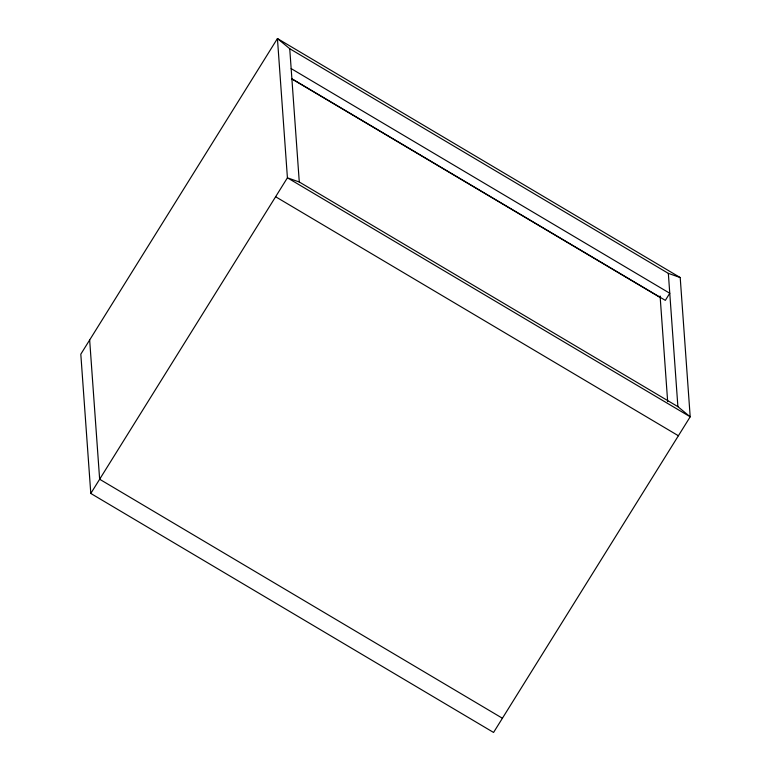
<?xml version="1.0" encoding="UTF-8"?>
<svg xmlns="http://www.w3.org/2000/svg" width="771" height="771" viewBox="0 0 771 771"><rect width="100%" height="100%" fill="white"/><g stroke="black" fill="none" stroke-linecap="round" stroke-linejoin="round"><path stroke-width="1.16" d="M90.795 493.45L287.419 177.802L277.435 38.55L680.205 277.55L690.19 416.812L493.565 732.45L90.795 493.45L80.81 354.188L277.435 38.55L289.732 48.708L668.341 273.368L680.205 277.55M299.283 181.995L287.419 177.802L690.19 416.812L677.892 406.654L299.283 181.995L289.732 48.708M291.159 68.6L669.768 293.259L665.344 300.362L291.901 78.767M291.939 78.989L660.207 297.519M275.613 196.74L678.393 435.75M502.413 718.244L99.642 479.244L89.658 339.992M668.341 273.368L677.892 406.654M660.092 295.977L667.667 401.643"/></g></svg>
